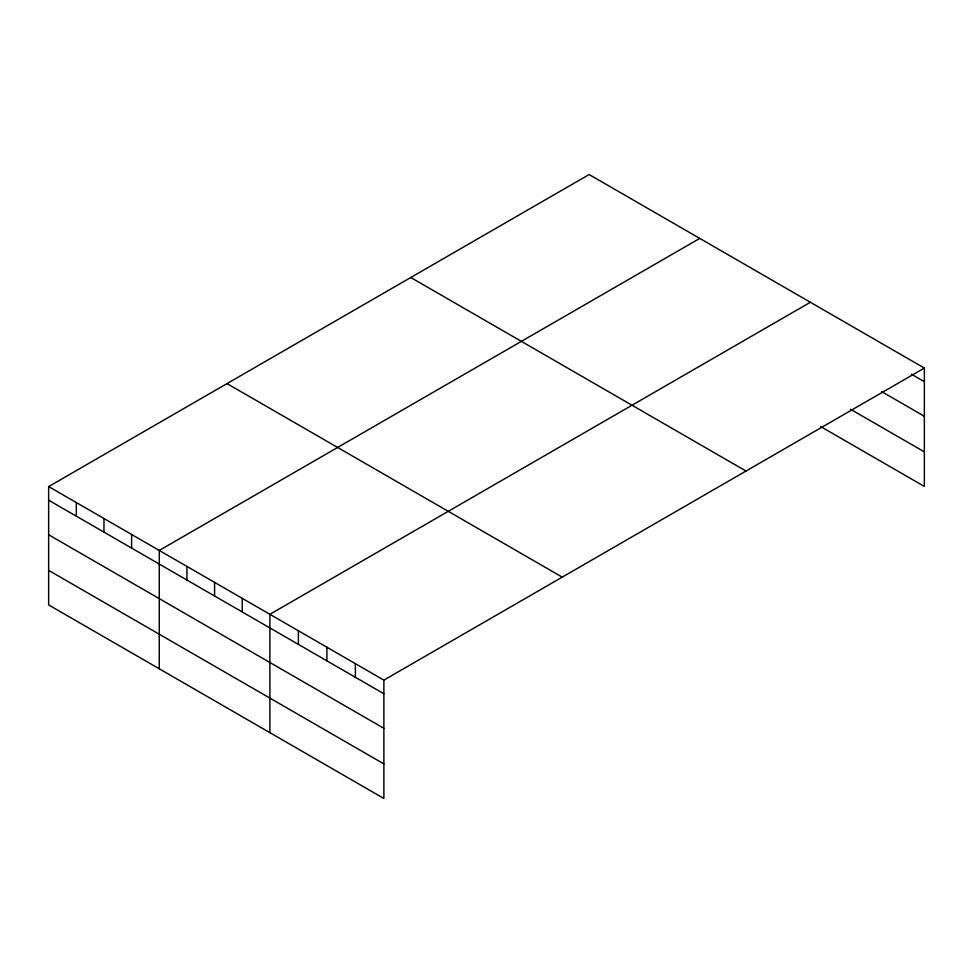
<?xml version="1.0" encoding="UTF-8"?>
<svg xmlns="http://www.w3.org/2000/svg" width="973" height="973" viewBox="0 0 973 973"><rect width="100%" height="100%" fill="white"/><g stroke="black" fill="none" stroke-linecap="round" stroke-linejoin="round"><path stroke-width="1.46" d="M820.738 426.612L924.35 486.427L924.35 368.074L589.127 174.532L48.65 486.573L48.65 604.926L383.873 798.468L383.873 680.115L48.65 486.573M699.745 238.397L159.268 550.438L159.268 668.804M810.375 302.262L269.898 614.304L269.898 732.669M383.873 680.115L924.35 368.074M911.397 374.216L924.35 381.696M881.611 391.584L924.35 416.262M850.524 409.244L924.35 451.861M410.764 277.5L745.987 471.041M227.013 383.593L562.236 577.135M48.65 500.195L383.873 693.737M48.65 534.761L383.873 728.303M48.65 570.373L383.873 763.902M355.376 663.659L355.376 677.281M326.892 647.203L326.892 660.837M298.395 630.759L298.395 644.381M242.241 598.334L242.241 611.968M214.583 582.377L214.583 595.999M186.925 566.408L186.925 580.03M131.623 534.469L131.623 548.091M103.965 518.5L103.965 532.134M76.308 502.542L76.308 516.164"/></g></svg>
